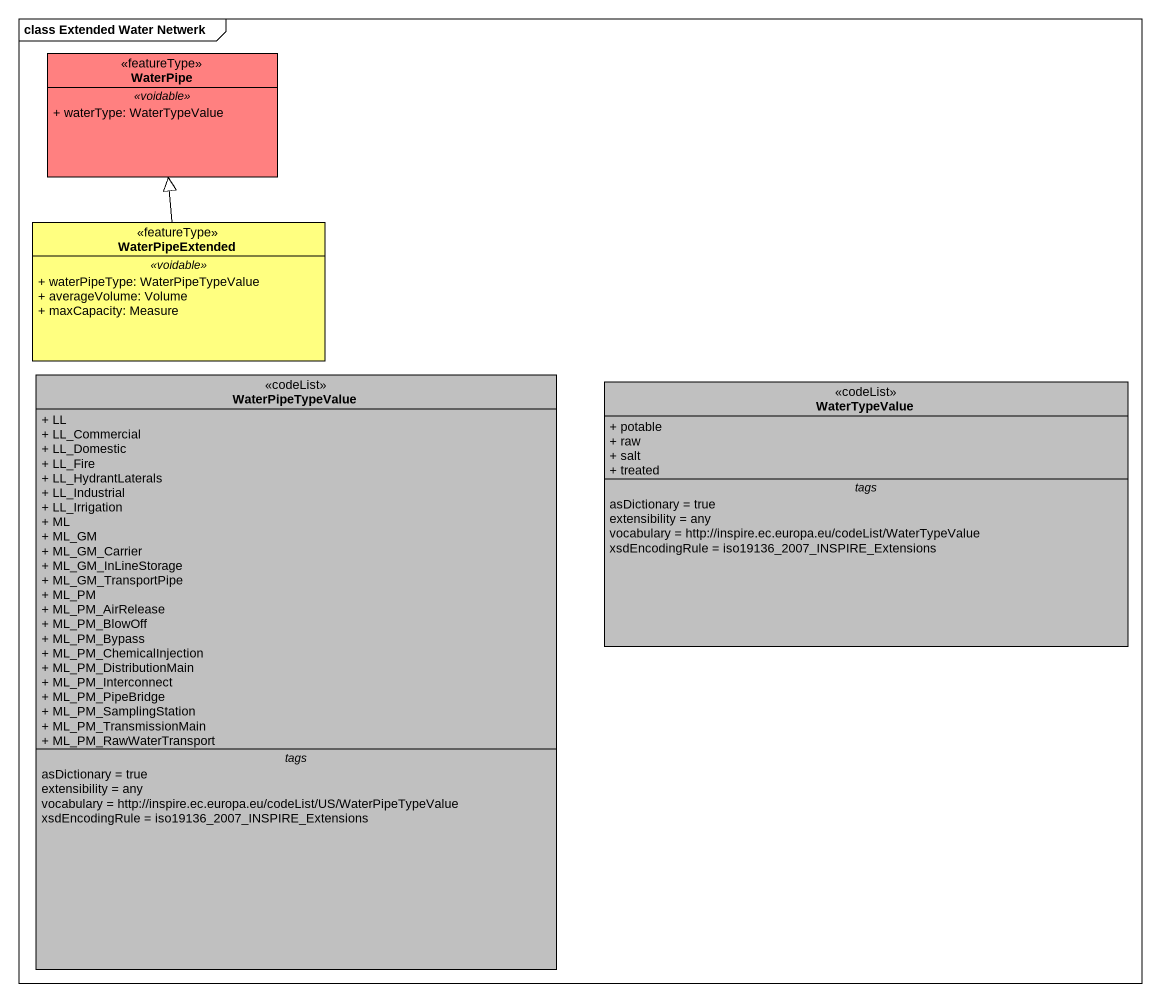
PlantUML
@startuml
mainframe class Extended Water Netwerk
hide circle
hide empty members
skinparam classAttributeIconSize 0
class WaterPipe <<featureType>> #FF8080 {
  .. <<voidable>> ..
  + waterType: WaterTypeValue
}
class WaterPipeExtended <<featureType>> #FFFF80 {
  .. <<voidable>> ..
  + waterPipeType: WaterPipeTypeValue
  + averageVolume: Volume
  + maxCapacity: Measure
}
class WaterPipeTypeValue <<codeList>> #C0C0C0 {
  + LL
  + LL_Commercial
  + LL_Domestic
  + LL_Fire
  + LL_HydrantLaterals
  + LL_Industrial
  + LL_Irrigation
  + ML
  + ML_GM
  + ML_GM_Carrier
  + ML_GM_InLineStorage
  + ML_GM_TransportPipe
  + ML_PM
  + ML_PM_AirRelease
  + ML_PM_BlowOff
  + ML_PM_Bypass
  + ML_PM_ChemicalInjection
  + ML_PM_DistributionMain
  + ML_PM_Interconnect
  + ML_PM_PipeBridge
  + ML_PM_SamplingStation
  + ML_PM_TransmissionMain
  + ML_PM_RawWaterTransport
  -- tags --
  asDictionary = true
  extensibility = any
  vocabulary = http://inspire.ec.europa.eu/codeList/US/WaterPipeTypeValue
  xsdEncodingRule = iso19136_2007_INSPIRE_Extensions
}
class WaterTypeValue <<codeList>> #C0C0C0 {
  + potable
  + raw
  + salt
  + treated
  -- tags --
  asDictionary = true
  extensibility = any
  vocabulary = http://inspire.ec.europa.eu/codeList/WaterTypeValue
  xsdEncodingRule = iso19136_2007_INSPIRE_Extensions
}
WaterPipeExtended -up-|> WaterPipe
@enduml
